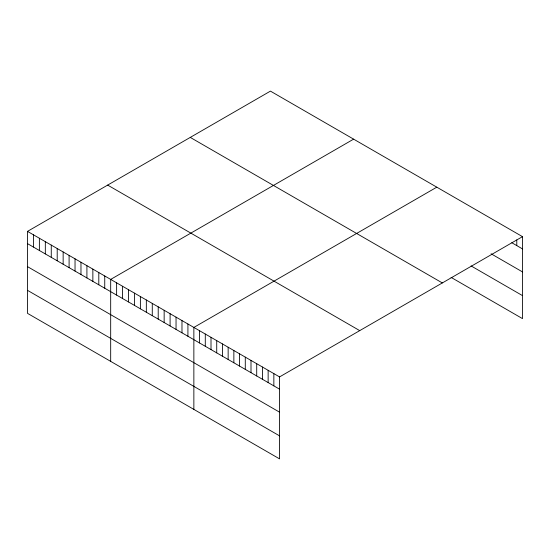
<?xml version="1.0" encoding="UTF-8"?>
<svg xmlns="http://www.w3.org/2000/svg" width="550" height="550" viewBox="0 0 550 550"><rect width="100%" height="100%" fill="white"/><g stroke="black" fill="none" stroke-linecap="round" stroke-linejoin="round"><path stroke-width="0.82" d="M27.5 231.378L279.565 376.908L279.565 458.879L27.5 313.349L27.5 231.378L270.435 91.121L522.5 236.651L522.5 318.622L451.082 277.386M353.616 139.15L110.681 279.407L110.681 361.371M436.796 187.172L193.861 327.429L193.861 409.393M279.565 376.908L522.5 236.651M511.789 242.722L522.5 248.909M491.074 253.77L522.5 271.913M471.082 265.925L522.5 295.611M190.266 137.411L442.331 282.941M107.669 185.096L359.734 330.626M27.5 243.636L279.565 389.166M27.5 266.64L279.565 412.17M27.5 290.345L279.565 435.868M516.787 239.889L516.787 245.609M273.852 373.608L273.852 385.866M268.139 370.315L268.139 382.566M262.426 367.015L262.426 379.266M256.712 363.715L256.712 375.966M250.999 360.415L250.999 372.673M245.286 357.115L245.286 369.373M239.573 353.822L239.573 366.073M233.86 350.522L233.86 362.773M228.147 347.222L228.147 359.473M222.434 343.922L222.434 356.18M216.721 340.622L216.721 352.88M211.008 337.329L211.008 349.58M205.288 334.029L205.288 346.28M199.574 330.729L199.574 342.98M187.921 323.998L187.921 336.256M181.981 320.567L181.981 332.826M176.041 317.137L176.041 329.395M170.094 313.706L170.094 325.964M164.154 310.276L164.154 322.534M158.214 306.845L158.214 319.103M152.274 303.414L152.274 315.673M146.334 299.991L146.334 312.242M140.387 296.56L140.387 308.811M134.447 293.129L134.447 305.381M128.507 289.699L128.507 301.95M122.567 286.268L122.567 298.519M116.621 282.837L116.621 295.089M104.741 275.976L104.741 288.228M98.801 272.546L98.801 284.797M92.861 269.115L92.861 281.366M86.914 265.684L86.914 277.936M80.974 262.254L80.974 274.505M75.034 258.823L75.034 271.074M69.094 255.393L69.094 267.651M63.147 251.962L63.147 264.22M57.207 248.531L57.207 260.789M51.267 245.101L51.267 257.359M45.327 241.67L45.327 253.928M39.38 238.239L39.38 250.498M33.44 234.809L33.44 247.067"/></g></svg>
